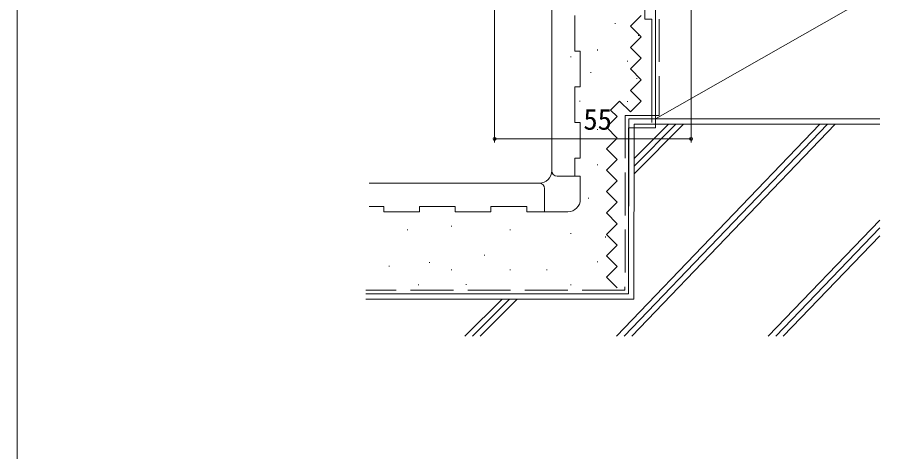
# Model space of a CAD drawing. Units: millimetres, scale not verified. Extents: x -1682 to -692, y -1188 to 424.
# Drawn here: x -1682 to -1440.6, y -382 to -260.3 of the extents above; entities that cross this region are included whole.
import ezdxf
from ezdxf.enums import TextEntityAlignment as Align

# ---------------------------------------------------------------- set-up
doc = ezdxf.new("R2010")
doc.units = ezdxf.units.MM
doc.header["$LTSCALE"] = 4
doc.linetypes.add('DASHED3', pattern=[4, 3, -1])
for name, color, linetype, lineweight in [('0-2_YKK_ZWAK', 7, 'Continuous', 9), ('0-7_YKK_D', 6, 'Continuous', 9), ('0-8_YSS_K', 3, 'Continuous', 9)]:
    doc.layers.add(name, color=color, linetype=linetype, lineweight=lineweight)
doc.styles.add('ＭＳ ゴシック', font='')
doc.styles.get('ＭＳ ゴシック').set_extended_font_data('MS Gothic')

msp = doc.modelspace()

# ---------------------------------------------------------------- linework, layer by layer
at = {"layer": '0-2_YKK_ZWAK'}
msp.add_line((-1682, -1188), (-1682, 372), dxfattribs=at)
at = {"layer": '0-7_YKK_D'}
for p, q in [((-1493.426, -212.018), (-1493.426, -295.395)), ((-1548.428, -250.32), (-1548.428, -295.395)), ((-1548.428, -294.395), (-1493.426, -294.395))]:
    msp.add_line(p, q, dxfattribs=at)
for centre in [(-1548.428, -294.395), (-1493.426, -294.395)]:
    msp.add_circle(centre, 0.425, dxfattribs=at)
at = {"layer": '0-8_YSS_K'}
for p, q in [((-1503.388, -228.82), (-1503.388, -288.82)), ((-1506.388, -245.82), (-1506.388, -260.82)), ((-1503.388, -288.82), (-1440.636, -252.962)), ((-1532.429, -303.32), (-1532.429, -254.82)), ((-1525.929, -269.817), (-1525.929, -259.818)), ((-1510.431, -262.817), (-1507.431, -259.817)), ((-1514.692, -261.984), (-1514.692, -262.185)), ((-1507.431, -265.817), (-1510.431, -262.817)), ((-1504.388, -260.82), (-1506.388, -260.82)), ((-1504.388, -260.82), (-1504.388, -289.817)), ((-1508.18, -265.367), (-1508.18, -265.567)), ((-1510.431, -268.817), (-1507.431, -265.817)), ((-1524.429, -269.817), (-1525.929, -269.817)), ((-1524.429, -269.817), (-1524.429, -279.818)), ((-1519.637, -269.402), (-1519.637, -269.602)), ((-1507.431, -271.817), (-1510.431, -268.817)), ((-1527.055, -271.347), (-1527.055, -271.547)), ((-1511.257, -272.547), (-1511.257, -272.747)), ((-1510.431, -274.817), (-1507.431, -271.817)), ((-1507.431, -277.817), (-1510.431, -274.817)), ((-1521.514, -275.701), (-1521.514, -275.901)), ((-1508.583, -277.364), (-1508.583, -277.564)), ((-1524.429, -279.818), (-1525.929, -279.818)), ((-1510.431, -280.817), (-1507.431, -277.817)), ((-1507.431, -283.817), (-1510.431, -280.817)), ((-1524.582, -283.709), (-1524.582, -283.909)), ((-1515.941, -286.327), (-1513.431, -283.817)), ((-1513.431, -283.817), (-1510.431, -286.817)), ((-1511.257, -283.83), (-1511.257, -284.03)), ((-1510.431, -286.817), (-1507.431, -283.817)), ((-1510.431, -286.817), (-1507.431, -283.817)), ((-1514.111, -288.157), (-1515.941, -286.327)), ((-1517.111, -291.157), (-1514.111, -288.157)), ((-1503.388, -288.82), (-1440.636, -288.82)), ((-1524.429, -289.817), (-1524.429, -299.815)), ((-1519.637, -291.654), (-1519.637, -291.854)), ((-1514.111, -294.157), (-1517.111, -291.157)), ((-1457.362, -290.32), (-1514.287, -349.704)), ((-1512.165, -349.704), (-1455.24, -290.32)), ((-1453.119, -290.32), (-1510.044, -349.704)), ((-1509.428, -339.32), (-1509.388, -290.32)), ((-1509.388, -299.92), (-1499.788, -290.32)), ((-1509.388, -302.041), (-1497.667, -290.32)), ((-1509.388, -304.162), (-1495.545, -290.32)), ((-1440.636, -290.32), (-1509.388, -290.32)), ((-1517.111, -297.157), (-1514.111, -294.157)), ((-1514.111, -300.157), (-1517.111, -297.157)), ((-1525.929, -304.815), (-1525.929, -299.815)), ((-1524.429, -299.815), (-1525.929, -299.815)), ((-1519.637, -301.544), (-1519.637, -301.744)), ((-1517.111, -303.157), (-1514.111, -300.157)), ((-1514.111, -306.157), (-1517.111, -303.157)), ((-1524.429, -304.82), (-1530.929, -304.82)), ((-1524.429, -304.82), (-1524.429, -311.32)), ((-1517.111, -309.157), (-1514.111, -306.157)), ((-1583.474, -306.82), (-1535.929, -306.82)), ((-1534.429, -314.82), (-1534.429, -308.32)), ((-1522.11, -310.907), (-1522.11, -311.107)), ((-1514.111, -312.157), (-1517.111, -309.157)), ((-1583.474, -313.32), (-1579.429, -313.32)), ((-1579.429, -314.82), (-1579.429, -313.32)), ((-1559.431, -314.82), (-1559.431, -313.32)), ((-1539.431, -314.82), (-1539.431, -313.32)), ((-1517.111, -315.157), (-1514.111, -312.157)), ((-1569.431, -314.82), (-1579.429, -314.82)), ((-1549.431, -314.82), (-1559.431, -314.82)), ((-1534.429, -314.82), (-1539.431, -314.82)), ((-1534.58, -314.82), (-1527.929, -314.82)), ((-1514.111, -318.157), (-1517.111, -315.157)), ((-1517.111, -321.157), (-1514.111, -318.157)), ((-1471.86, -349.704), (-1440.636, -317.131)), ((-1572.801, -319.807), (-1572.801, -320.007)), ((-1560.492, -318.781), (-1560.492, -318.981)), ((-1544.08, -319.807), (-1544.08, -320.007)), ((-1527.055, -320.797), (-1527.055, -320.997)), ((-1469.739, -349.704), (-1440.636, -319.344)), ((-1517.411, -321.781), (-1517.411, -321.982)), ((-1514.111, -324.157), (-1517.111, -321.157)), ((-1467.618, -349.704), (-1440.636, -321.557)), ((-1517.111, -327.157), (-1514.111, -324.157)), ((-1551.26, -326.91), (-1551.26, -327.11)), ((-1514.111, -330.157), (-1517.111, -327.157)), ((-1577.929, -329.987), (-1577.929, -330.187)), ((-1566.646, -328.962), (-1566.646, -329.162)), ((-1519.637, -328.741), (-1519.637, -328.941)), ((-1517.111, -333.157), (-1514.111, -330.157)), ((-1560.492, -331.013), (-1560.492, -331.213)), ((-1544.08, -331.013), (-1544.08, -331.213)), ((-1533.823, -331.013), (-1533.823, -331.213)), ((-1569.723, -335.142), (-1569.723, -335.342)), ((-1556.389, -335.116), (-1556.389, -335.316)), ((-1527.055, -335.159), (-1527.055, -335.359)), ((-1514.111, -336.157), (-1517.111, -333.157)), ((-1584.472, -337.82), (-1510.928, -337.82)), ((-1510.928, -337.82), (-1584.472, -337.82)), ((-1584.472, -339.32), (-1509.428, -339.32)), ((-1556.713, -349.704), (-1546.329, -339.32)), ((-1554.592, -349.704), (-1544.208, -339.32)), ((-1552.47, -349.704), (-1542.086, -339.32))]:
    msp.add_line(p, q, dxfattribs=at)
at = {"layer": '0-8_YSS_K', "linetype": 'DASHED3'}
for p, q in [((-1507.428, -265.817), (-1510.428, -262.817)), ((-1510.428, -268.817), (-1507.428, -265.817)), ((-1511.888, -287.817), (-1511.928, -336.817)), ((-1511.928, -336.817), (-1584.472, -336.817))]:
    msp.add_line(p, q, dxfattribs=at)
msp.add_lwpolyline([(-1502.388, -228.82), (-1502.388, -287.817), (-1511.888, -287.817)], dxfattribs=at)
at = {"layer": '0-8_YSS_K'}
for points in [[(-1510.928, -337.82), (-1510.928, -291.32), (-1503.428, -291.32), (-1503.428, -247.82)], [(-1524.429, -289.817), (-1525.929, -289.817), (-1525.929, -279.818)], [(-1440.636, -288.82), (-1510.888, -288.82), (-1510.928, -337.82)], [(-1569.431, -314.82), (-1569.431, -313.32), (-1559.431, -313.32)], [(-1549.431, -314.82), (-1549.431, -313.32), (-1539.431, -313.32)]]:
    msp.add_lwpolyline(points, dxfattribs=at)
for centre, radius, start, end in [((-1535.929, -303.32), 3.5, 270, 0.00002), ((-1530.929, -303.32), 1.5, 180, 270), ((-1535.929, -308.32), 1.5, 0, 90), ((-1527.929, -311.32), 3.5, 270, 0)]:
    msp.add_arc(centre, radius, start, end, dxfattribs=at)

# ---------------------------------------------------------------- texts
at = {"layer": '0-7_YKK_D', "color": 4, "style": 'ＭＳ ゴシック'}
msp.add_text('55', height=5.865, dxfattribs=at).set_placement((-1523.567, -293.595), align=Align.BOTTOM_LEFT)

doc.saveas('drawing.dxf')
